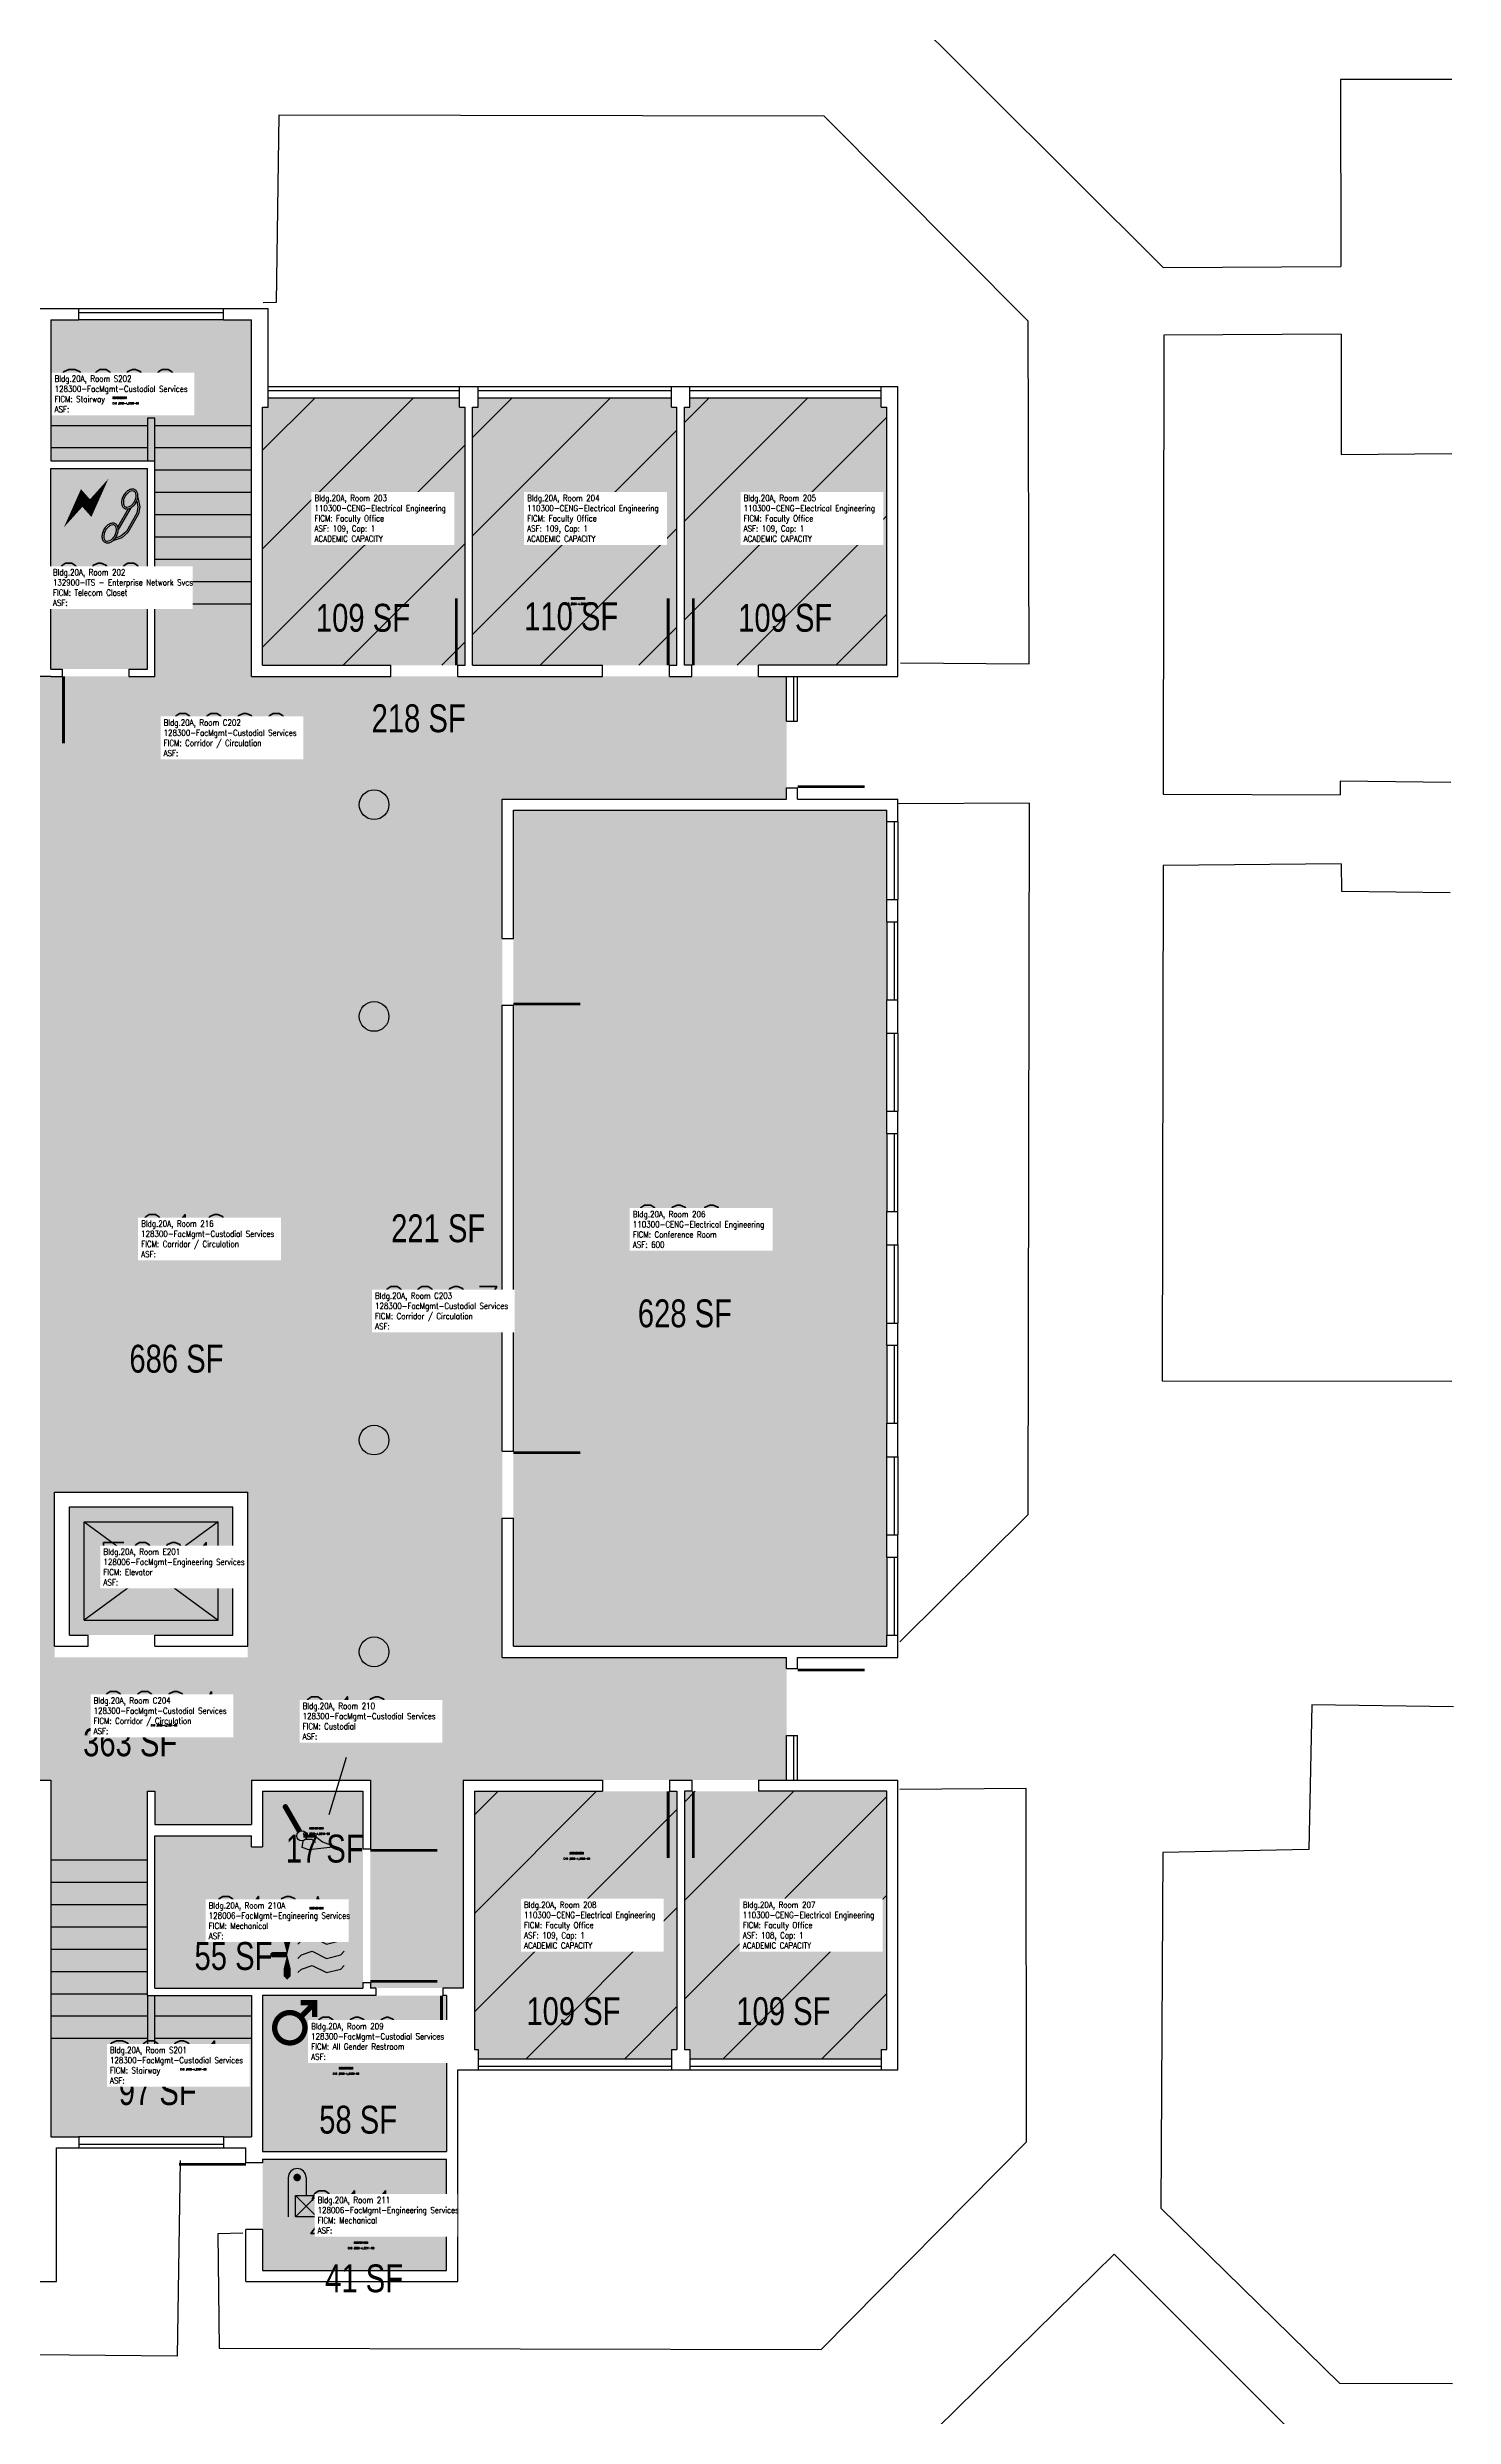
# Model space of a CAD drawing. Header units: inches. Extents: x -221 to 1542, y 0 to 3000.
# Drawn here: x 784 to 1541, y 1061 to 2337 of the extents above; entities that cross this region are included whole.
import ezdxf
from ezdxf.enums import TextEntityAlignment as Align

# ---------------------------------------------------------------- set-up
doc = ezdxf.new("R2010")
doc.units = ezdxf.units.IN
doc.header["$LTSCALE"] = 100
doc.header["$MEASUREMENT"] = 0
doc.layers.get('0').update_dxf_attribs({"linetype": 'CONTINUOUS'})
for name, color, linetype in [('A-COLS', 5, 'CONTINUOUS'), ('A-DOOR', 2, 'CONTINUOUS'), ('A-FLOR', 3, 'CONTINUOUS'), ('A-GLAZ', 1, 'CONTINUOUS'), ('A-GLAZ-SILL', 2, 'CONTINUOUS'), ('A-IDEN-CNUM', 7, 'CONTINUOUS'), ('A-IDEN-ICON', 4, 'CONTINUOUS'), ('A-IDEN-RNUM', 7, 'CONTINUOUS'), ('A-IDEN-SNUM', 4, 'CONTINUOUS'), ('A-IDEN-VNUM', 4, 'CONTINUOUS'), ('A-SITE', 3, 'CONTINUOUS'), ('A-WALL', 5, 'CONTINUOUS'), ('AREA-TEXT', 3, 'CONTINUOUS'), ('Rooms-Capacity', 4, 'CONTINUOUS'), ('Rooms-Category-Color', 7, 'CONTINUOUS'), ('Rooms-College-Color', 7, 'CONTINUOUS'), ('Rooms-Department-Color', 7, 'CONTINUOUS'), ('Rooms-Division-Color', 7, 'CONTINUOUS'), ('Rooms-Information', 7, 'CONTINUOUS')]:
    doc.layers.add(name, color=color, linetype=linetype)
doc.styles.add('AREA', font='arial.ttf', dxfattribs={"width": 0.75, "height": 24})
doc.styles.add('ROOMSNUMBER', font='TXT.SHX', dxfattribs={"height": 0.03})
doc.styles.add('ROOMVNUMBER', font='simplex.shx', dxfattribs={"width": 0.85})

# ---------------------------------------------------------------- blocks, each defined once
blk = doc.blocks.new('CPMEN')
at = {"const_width": 0.015}
blk.add_lwpolyline([(-0.0575, -0.02, 1), (0.0275, -0.02, 1)], format="xyb", close=True, dxfattribs=at)
for points in [[(0.055, 0.01), (0.055, 0.05), (0.015, 0.05)], [(0.0151, 0.0101), (0.055, 0.05)]]:
    blk.add_lwpolyline(points, dxfattribs=at)
blk = doc.blocks.new('CPMECH')
for p, q in [((0.005, 0.025), (0.015, 0.035)), ((0.015, 0.035), (0.045, 0.045)), ((0.015, -0.005), (0.045, 0.005)), ((0.045, 0.045), (0.085, 0.025)), ((0.045, 0.005), (0.085, -0.015)), ((0.085, 0.025), (0.125, 0.035)), ((0.125, 0.035), (0.135, 0.045)), ((0.125, -0.005), (0.135, 0.005)), ((0.005, -0.015), (0.015, -0.005)), ((0.005, -0.055), (0.015, -0.045)), ((0.015, -0.045), (0.045, -0.035)), ((0.045, -0.035), (0.085, -0.055)), ((0.085, -0.015), (0.125, -0.005)), ((0.085, -0.055), (0.125, -0.045)), ((0.125, -0.045), (0.135, -0.035))]:
    blk.add_line(p, q)
for points in [[(-0.025, -0.005, 0, 0.02, 0), (-0.025, 0.035, 0.02, 0.02, 0), (-0.025, 0.055, 0.02, 0, 0), (-0.025, 0.065, 0, 0, 0)], [(-0.025, -0.005, 0, 0.02, 0), (-0.025, -0.045, 0.02, 0.02, 0), (-0.025, -0.065, 0.02, 0, 0), (-0.025, -0.075, 0, 0, 0)]]:
    blk.add_lwpolyline(points, format="xyseb")
at = {"const_width": 0.0075}
blk.add_lwpolyline([(-0.0682, -0.0069, 1), (-0.0618, -0.0031, 1)], format="xyb", close=True, dxfattribs=at)
at = {"const_width": 0.015}
blk.add_lwpolyline([(-0.025, -0.005), (-0.065, -0.005)], dxfattribs=at)
blk = doc.blocks.new('CPCUST')
for p, q in [((0.0171, -0.0639), (0.02, -0.0466)), ((0.0358, -0.0705), (0.0171, -0.0639)), ((0.0262, -0.0408), (0.0446, -0.0406)), ((0.0297, -0.0341), (0.0376, -0.0302)), ((0.1117, -0.0625), (0.0358, -0.0705)), ((0.0376, -0.0302), (0.0533, -0.0324)), ((0.0446, -0.0406), (0.0543, -0.0505)), ((0.0533, -0.0324), (0.0745, -0.0479)), ((0.0745, -0.0479), (0.1117, -0.0625))]:
    blk.add_line(p, q)
at = {"const_width": 0.015}
blk.add_lwpolyline([(-0.03, 0.05), (0.01, -0.0193)], dxfattribs=at)
at = {"const_width": 0.0075}
blk.add_lwpolyline([(-0.0332, 0.0481, 1), (-0.0268, 0.0519, 1)], format="xyb", close=True, dxfattribs=at)
blk.add_circle((0.0158, -0.0313), 0.0141)
blk = doc.blocks.new('CPELECT')
blk.add_lwpolyline([(0.0623, 0.0629, 0, 0.03, 0), (0.0105, -0.0168, 0.03, 0.03, 0), (-0.0105, 0.0068, 0.03, 0, 0), (-0.0623, -0.0729, 0.03, 0, 0)], format="xyseb")
blk = doc.blocks.new('CPPHONE')
for p, q in [((0.0096, 0.0252), (-0.0196, -0.0252)), ((0.0169, 0.0279), (-0.0182, -0.0329))]:
    blk.add_line(p, q)
for points in [[(0.0288, 0.0786, 0.139889), (0.0216, 0.0804, 0.107118), (0.0122, 0.0781, 0.079812), (0.0039, 0.0722, 0.067459), (-0.0035, 0.0626, 0.067459), (-0.008, 0.0515, 0.079812), (-0.009, 0.0413, 0.107118), (-0.0064, 0.032, 0.139889), (-0.0012, 0.0267, 0.139889), (0.0061, 0.0248, 0.107118), (0.0155, 0.0272, 0.079812), (0.0238, 0.0331, 0.067459), (0.0312, 0.0426, 0.067459), (0.0357, 0.0538, 0.079812), (0.0367, 0.0639, 0.107118), (0.034, 0.0732, 0.139889)], [(0.0263, 0.0743, 0.139889), (0.0218, 0.0754, 0.107118), (0.0144, 0.0736, 0.079812), (0.0074, 0.0686, 0.067459), (0.0008, 0.0601, 0.067459), (-0.0032, 0.0502, 0.079812), (-0.004, 0.0417, 0.107118), (-0.0019, 0.0344, 0.139889), (0.0013, 0.031, 0.139889), (0.0059, 0.0298, 0.107118), (0.0133, 0.0317, 0.079812), (0.0203, 0.0367, 0.067459), (0.0268, 0.0451, 0.067459), (0.0309, 0.055, 0.079812), (0.0317, 0.0636, 0.107118), (0.0296, 0.0709, 0.139889)], [(-0.0262, -0.0167, 0.139889), (-0.0334, -0.0148, 0.107118), (-0.0428, -0.0172, 0.079812), (-0.0511, -0.0231, 0.067459), (-0.0585, -0.0326, 0.067459), (-0.063, -0.0438, 0.079812), (-0.064, -0.0539, 0.107118), (-0.0614, -0.0632, 0.139889), (-0.0562, -0.0686, 0.139889), (-0.0489, -0.0704, 0.107118), (-0.0395, -0.0681, 0.079812), (-0.0312, -0.0622, 0.067459), (-0.0238, -0.0526, 0.067459), (-0.0193, -0.0415, 0.079812), (-0.0183, -0.0313, 0.107118), (-0.021, -0.022, 0.139889)], [(-0.0287, -0.021, 0.139889), (-0.0332, -0.0198, 0.107118), (-0.0406, -0.0217, 0.079812), (-0.0476, -0.0267, 0.067459), (-0.0542, -0.0351, 0.067459), (-0.0582, -0.045, 0.079812), (-0.059, -0.0536, 0.107118), (-0.0569, -0.0609, 0.139889), (-0.0537, -0.0643, 0.139889), (-0.0491, -0.0654, 0.107118), (-0.0417, -0.0636, 0.079812), (-0.0347, -0.0586, 0.067459), (-0.0282, -0.0501, 0.067459), (-0.0241, -0.0402, 0.079812), (-0.0233, -0.0317, 0.107118), (-0.0254, -0.0244, 0.139889)]]:
    blk.add_lwpolyline(points, format="xyb", close=True)
for points in [[(0.0364, 0.0572), (0.0417, 0.0308), (0.0382, 0.0108), (0.0082, -0.0411), (-0.0083, -0.0558), (-0.0338, -0.0645)], [(0.0334, 0.047), (0.0366, 0.0307), (0.0334, 0.0126), (0.0043, -0.0379), (-0.0109, -0.0514), (-0.0265, -0.0567)]]:
    blk.add_lwpolyline(points)
blk = doc.blocks.new('CPELEV')
for p, q in [((-0.035, 0.03), (-0.035, -0.08)), ((0.015, 0.03), (0.015, -0.02)), ((0.045, -0.08), (-0.015, -0.02)), ((-0.015, -0.08), (0.045, -0.02)), ((-0.015, -0.02), (0.045, -0.02)), ((-0.015, -0.08), (-0.015, -0.02)), ((0.045, -0.02), (0.045, -0.08)), ((0.045, -0.08), (-0.015, -0.08))]:
    blk.add_line(p, q)
at = {"const_width": 0.0106}
blk.add_lwpolyline([(-0.0153, 0.03, 1), (-0.0047, 0.03, 1)], format="xyb", close=True, dxfattribs=at)
blk.add_arc((-0.01, 0.03), 0.025, 0, 180)

msp = doc.modelspace()

# ---------------------------------------------------------------- hatches: boundary and pattern name
at = {"layer": 'Rooms-Capacity'}
h = msp.add_hatch(dxfattribs=at)
h.set_pattern_fill('ANSI31', color=256, scale=300, style=0)
h.paths.add_polyline_path([(1006, 2143), (1009, 2143), (1009, 2004), (900, 2004), (900, 2143), (903, 2143), (903, 2148), (1006, 2148)])
h = msp.add_hatch(dxfattribs=at)
h.set_pattern_fill('ANSI31', color=256, scale=300, style=0)
h.paths.add_polyline_path([(1120, 2143), (1123, 2143), (1123, 2004), (1013, 2004), (1013, 2143), (1016, 2143), (1016, 2148), (1120, 2148)])
h = msp.add_hatch(dxfattribs=at)
h.set_pattern_fill('ANSI31', color=256, scale=300, style=0)
h.paths.add_polyline_path([(1233, 2143), (1236, 2143), (1236, 2004), (1127, 2004), (1127, 2143), (1130, 2143), (1130, 2148), (1233, 2148)])
h = msp.add_hatch(dxfattribs=at)
h.set_pattern_fill('ANSI31', color=256, scale=300, style=0)
h.paths.add_polyline_path([(1123, 1259), (1120, 1259), (1120, 1254), (1016, 1254), (1016, 1259), (1014, 1259), (1014, 1398), (1123, 1398)])
h = msp.add_hatch(dxfattribs=at)
h.set_pattern_fill('ANSI31', color=256, scale=300, style=0)
h.paths.add_polyline_path([(1236, 1259), (1233, 1259), (1233, 1254), (1130, 1254), (1130, 1259), (1127, 1259), (1127, 1398), (1236, 1398)])
at = {"layer": 'Rooms-Category-Color', "true_color": 0xadadad}
for points in [[(786, 2114), (842, 2114), (842, 2022), (894, 2022), (894, 2190), (786, 2190)], [(786, 2110), (838, 2110), (838, 2002), (786, 2002)], [(786, 1998), (842, 1998), (842, 2022), (894, 2022), (894, 1998), (1182, 1998), (1182, 1932), (726, 1932), (726, 1998)], [(726, 1932), (960, 1932), (960, 1470), (892, 1470), (892, 1559), (788, 1559), (788, 1470), (726, 1470)], [(960, 1932), (960, 1470), (1029, 1470), (1029, 1932)], [(884, 1551), (884, 1482), (796, 1482), (796, 1551)], [(498, 1404), (786, 1404), (786, 1398), (842, 1398), (842, 1380), (894, 1380), (894, 1404), (958, 1404), (958, 1292), (1008, 1292), (1008, 1404), (1182, 1404), (1182, 1470), (498, 1470)], [(786, 1212), (894, 1212), (894, 1288), (838, 1288), (838, 1398), (786, 1398)], [(900, 1352), (900, 1398), (954, 1398), (954, 1352)], [(842, 1292), (842, 1374), (894, 1374), (894, 1368), (900, 1368), (900, 1352), (954, 1352), (954, 1292)], [(999, 1288), (999, 1204), (900, 1204), (900, 1288)], [(999, 1200), (999, 1140), (900, 1140), (900, 1200)]]:
    msp.add_hatch(color=253, dxfattribs=at).paths.add_polyline_path(points)
at = {"layer": 'Rooms-Category-Color', "true_color": 0xfa9ba3}
for points in [[(1006, 2143), (1009, 2143), (1009, 2004), (900, 2004), (900, 2143), (903, 2143), (903, 2148), (1006, 2148)], [(1120, 2143), (1123, 2143), (1123, 2004), (1013, 2004), (1013, 2143), (1016, 2143), (1016, 2148), (1120, 2148)], [(1233, 2143), (1236, 2143), (1236, 2004), (1127, 2004), (1127, 2143), (1130, 2143), (1130, 2148), (1233, 2148)], [(1236, 1926), (1236, 1476), (1035, 1476), (1035, 1926)], [(1123, 1259), (1120, 1259), (1120, 1254), (1016, 1254), (1016, 1259), (1014, 1259), (1014, 1398), (1123, 1398)], [(1236, 1259), (1233, 1259), (1233, 1254), (1130, 1254), (1130, 1259), (1127, 1259), (1127, 1398), (1236, 1398)]]:
    msp.add_hatch(color=241, dxfattribs=at).paths.add_polyline_path(points)
at = {"layer": 'Rooms-College-Color', "true_color": 0xadadad}
for points in [[(786, 2114), (842, 2114), (842, 2022), (894, 2022), (894, 2190), (786, 2190)], [(786, 2110), (838, 2110), (838, 2002), (786, 2002)], [(786, 1998), (842, 1998), (842, 2022), (894, 2022), (894, 1998), (1182, 1998), (1182, 1932), (726, 1932), (726, 1998)], [(726, 1932), (960, 1932), (960, 1470), (892, 1470), (892, 1559), (788, 1559), (788, 1470), (726, 1470)], [(960, 1932), (960, 1470), (1029, 1470), (1029, 1932)], [(884, 1551), (884, 1482), (796, 1482), (796, 1551)], [(498, 1404), (786, 1404), (786, 1398), (842, 1398), (842, 1380), (894, 1380), (894, 1404), (958, 1404), (958, 1292), (1008, 1292), (1008, 1404), (1182, 1404), (1182, 1470), (498, 1470)], [(786, 1212), (894, 1212), (894, 1288), (838, 1288), (838, 1398), (786, 1398)], [(900, 1352), (900, 1398), (954, 1398), (954, 1352)], [(842, 1292), (842, 1374), (894, 1374), (894, 1368), (900, 1368), (900, 1352), (954, 1352), (954, 1292)], [(999, 1288), (999, 1204), (900, 1204), (900, 1288)], [(999, 1200), (999, 1140), (900, 1140), (900, 1200)]]:
    msp.add_hatch(color=253, dxfattribs=at).paths.add_polyline_path(points)
at = {"layer": 'Rooms-College-Color', "true_color": 0x99d7b2}
for points in [[(1006, 2143), (1009, 2143), (1009, 2004), (900, 2004), (900, 2143), (903, 2143), (903, 2148), (1006, 2148)], [(1120, 2143), (1123, 2143), (1123, 2004), (1013, 2004), (1013, 2143), (1016, 2143), (1016, 2148), (1120, 2148)], [(1233, 2143), (1236, 2143), (1236, 2004), (1127, 2004), (1127, 2143), (1130, 2143), (1130, 2148), (1233, 2148)], [(1236, 1926), (1236, 1476), (1035, 1476), (1035, 1926)], [(1123, 1259), (1120, 1259), (1120, 1254), (1016, 1254), (1016, 1259), (1014, 1259), (1014, 1398), (1123, 1398)], [(1236, 1259), (1233, 1259), (1233, 1254), (1130, 1254), (1130, 1259), (1127, 1259), (1127, 1398), (1236, 1398)]]:
    msp.add_hatch(color=253, dxfattribs=at).paths.add_polyline_path(points)
at = {"layer": 'Rooms-Department-Color', "true_color": 0xacacac}
for points in [[(786, 2114), (842, 2114), (842, 2022), (894, 2022), (894, 2190), (786, 2190)], [(786, 2110), (838, 2110), (838, 2002), (786, 2002)], [(786, 1998), (842, 1998), (842, 2022), (894, 2022), (894, 1998), (1182, 1998), (1182, 1932), (726, 1932), (726, 1998)], [(726, 1932), (960, 1932), (960, 1470), (892, 1470), (892, 1559), (788, 1559), (788, 1470), (726, 1470)], [(960, 1932), (960, 1470), (1029, 1470), (1029, 1932)], [(884, 1551), (884, 1482), (796, 1482), (796, 1551)], [(498, 1404), (786, 1404), (786, 1398), (842, 1398), (842, 1380), (894, 1380), (894, 1404), (958, 1404), (958, 1292), (1008, 1292), (1008, 1404), (1182, 1404), (1182, 1470), (498, 1470)], [(786, 1212), (894, 1212), (894, 1288), (838, 1288), (838, 1398), (786, 1398)], [(900, 1352), (900, 1398), (954, 1398), (954, 1352)], [(842, 1292), (842, 1374), (894, 1374), (894, 1368), (900, 1368), (900, 1352), (954, 1352), (954, 1292)], [(999, 1288), (999, 1204), (900, 1204), (900, 1288)], [(999, 1200), (999, 1140), (900, 1140), (900, 1200)]]:
    msp.add_hatch(color=253, dxfattribs=at).paths.add_polyline_path(points)
at = {"layer": 'Rooms-Department-Color', "true_color": 0x99d7b2}
for points in [[(1006, 2143), (1009, 2143), (1009, 2004), (900, 2004), (900, 2143), (903, 2143), (903, 2148), (1006, 2148)], [(1120, 2143), (1123, 2143), (1123, 2004), (1013, 2004), (1013, 2143), (1016, 2143), (1016, 2148), (1120, 2148)], [(1233, 2143), (1236, 2143), (1236, 2004), (1127, 2004), (1127, 2143), (1130, 2143), (1130, 2148), (1233, 2148)], [(1236, 1926), (1236, 1476), (1035, 1476), (1035, 1926)], [(1123, 1259), (1120, 1259), (1120, 1254), (1016, 1254), (1016, 1259), (1014, 1259), (1014, 1398), (1123, 1398)], [(1236, 1259), (1233, 1259), (1233, 1254), (1130, 1254), (1130, 1259), (1127, 1259), (1127, 1398), (1236, 1398)]]:
    msp.add_hatch(color=253, dxfattribs=at).paths.add_polyline_path(points)
at = {"layer": 'Rooms-Division-Color', "true_color": 0xadadad}
for points in [[(786, 2114), (842, 2114), (842, 2022), (894, 2022), (894, 2190), (786, 2190)], [(786, 2110), (838, 2110), (838, 2002), (786, 2002)], [(786, 1998), (842, 1998), (842, 2022), (894, 2022), (894, 1998), (1182, 1998), (1182, 1932), (726, 1932), (726, 1998)], [(726, 1932), (960, 1932), (960, 1470), (892, 1470), (892, 1559), (788, 1559), (788, 1470), (726, 1470)], [(960, 1932), (960, 1470), (1029, 1470), (1029, 1932)], [(884, 1551), (884, 1482), (796, 1482), (796, 1551)], [(498, 1404), (786, 1404), (786, 1398), (842, 1398), (842, 1380), (894, 1380), (894, 1404), (958, 1404), (958, 1292), (1008, 1292), (1008, 1404), (1182, 1404), (1182, 1470), (498, 1470)], [(786, 1212), (894, 1212), (894, 1288), (838, 1288), (838, 1398), (786, 1398)], [(900, 1352), (900, 1398), (954, 1398), (954, 1352)], [(842, 1292), (842, 1374), (894, 1374), (894, 1368), (900, 1368), (900, 1352), (954, 1352), (954, 1292)], [(999, 1288), (999, 1204), (900, 1204), (900, 1288)], [(999, 1200), (999, 1140), (900, 1140), (900, 1200)]]:
    msp.add_hatch(color=253, dxfattribs=at).paths.add_polyline_path(points)
at = {"layer": 'Rooms-Division-Color', "true_color": 0x99d7b2}
for points in [[(1006, 2143), (1009, 2143), (1009, 2004), (900, 2004), (900, 2143), (903, 2143), (903, 2148), (1006, 2148)], [(1120, 2143), (1123, 2143), (1123, 2004), (1013, 2004), (1013, 2143), (1016, 2143), (1016, 2148), (1120, 2148)], [(1233, 2143), (1236, 2143), (1236, 2004), (1127, 2004), (1127, 2143), (1130, 2143), (1130, 2148), (1233, 2148)], [(1236, 1926), (1236, 1476), (1035, 1476), (1035, 1926)], [(1123, 1259), (1120, 1259), (1120, 1254), (1016, 1254), (1016, 1259), (1014, 1259), (1014, 1398), (1123, 1398)], [(1236, 1259), (1233, 1259), (1233, 1254), (1130, 1254), (1130, 1259), (1127, 1259), (1127, 1398), (1236, 1398)]]:
    msp.add_hatch(color=253, dxfattribs=at).paths.add_polyline_path(points)

# ---------------------------------------------------------------- linework, layer by layer
at = {"layer": 'A-COLS'}
for centre in [(960, 1929), (960, 1815), (960, 1587), (960, 1473)]:
    msp.add_circle(centre, 8, dxfattribs=at)
at = {"layer": 'A-DOOR'}
for points in [[(1004.3, 2004, 1.5, 1.5, 0), (1004.3, 2040, 0, 0, 0), (1003.5, 2040, 0, 0, 0.414214), (969, 2002.5, 0, 0, 0.414214)], [(1118.3, 2004, 1.5, 1.5, 0), (1118.3, 2040, 0, 0, 0), (1117.5, 2040, 0, 0, 0.414214), (1083, 2002.5, 0, 0, 0.414214)], [(1131.8, 2004, 1.5, 1.5, 0), (1131.8, 2040, 0, 0, 0), (1132.5, 2040, 0, 0, -0.414214), (1167, 2002.5, 0, 0, -0.414214)], [(792.8, 1998, 1.5, 1.5, 0), (792.8, 1962, 0, 0, 0), (793.5, 1962, 0, 0, 0.414214), (828, 1999.5, 0, 0, 0.414214)], [(1188, 1938.7, 1.5, 1.5, 0), (1224, 1938.7, 0, 0, 0), (1224, 1939.5, 0, 0, 0.414214), (1186.5, 1974, 0, 0, 0.414214)], [(1035, 1821.7, 1.5, 1.5, 0), (1071, 1821.7, 0, 0, 0), (1071, 1822.5, 0, 0, 0.414214), (1033.5, 1857, 0, 0, 0.414214)], [(1035, 1580.2, 1.5, 1.5, 0), (1071, 1580.2, 0, 0, 0), (1071, 1579.5, 0, 0, -0.414214), (1033.5, 1545, 0, 0, -0.414214)], [(1188, 1463.2, 1.5, 1.5, 0), (1224, 1463.2, 0, 0, 0), (1224, 1462.5, 0, 0, -0.414214), (1186.5, 1428, 0, 0, -0.414214)], [(1118.3, 1398, 1.5, 1.5, 0), (1118.3, 1362, 0, 0, 0), (1117.5, 1362, 0, 0, -0.414214), (1083, 1399.5, 0, 0, -0.414214)], [(1131.8, 1398, 1.5, 1.5, 0), (1131.8, 1362, 0, 0, 0), (1132.5, 1362, 0, 0, 0.414214), (1167, 1399.5, 0, 0, 0.414214)], [(958, 1366.2, 1.5, 1.5, 0), (994, 1366.2, 0, 0, 0), (994, 1365.5, 0, 0, -0.414214), (956.5, 1331, 0, 0, -0.414214)], [(958, 1295.7, 1.5, 1.5, 0), (994, 1295.7, 0, 0, 0), (994, 1296.5, 0, 0, 0.414214), (956.5, 1331, 0, 0, 0.414214)], [(996.3, 1288, 1.5, 1.5, 0), (996.3, 1252, 0, 0, 0), (995.5, 1252, 0, 0, -0.414214), (961, 1289.5, 0, 0, -0.414214)], [(891, 1197.2, 1.5, 1.5, 0), (855, 1197.2, 0, 0, 0), (855, 1196.5, 0, 0, 0.414214), (892.5, 1162, 0, 0, 0.414214)]]:
    msp.add_lwpolyline(points, format="xyseb", dxfattribs=at)
at = {"layer": 'A-FLOR'}
for p, q in [((838, 2133), (786, 2133)), ((842, 2137), (838, 2137)), ((838, 2137), (838, 2114)), ((842, 2114), (842, 2137)), ((894, 2133), (842, 2133)), ((838, 2121), (786, 2121)), ((894, 2121), (842, 2121)), ((894, 2109), (842, 2109)), ((894, 2097), (842, 2097)), ((894, 2085), (842, 2085)), ((894, 2073), (842, 2073)), ((894, 2061), (842, 2061)), ((894, 2049), (842, 2049)), ((894, 2037), (842, 2037)), ((804, 1490), (804, 1543)), ((804, 1543), (876, 1543)), ((876, 1543), (804, 1490)), ((804, 1543), (876, 1490)), ((876, 1490), (876, 1543)), ((804, 1490), (876, 1490)), ((786, 1361), (838, 1361)), ((786, 1349), (838, 1349)), ((786, 1337), (838, 1337)), ((786, 1325), (838, 1325)), ((786, 1313), (838, 1313)), ((786, 1301), (838, 1301)), ((786, 1289), (838, 1289)), ((786, 1277), (838, 1277)), ((838, 1288), (838, 1261)), ((842, 1261), (842, 1288)), ((842, 1277), (894, 1277)), ((786, 1265), (838, 1265)), ((842, 1265), (894, 1265)), ((838, 1261), (842, 1261))]:
    msp.add_line(p, q, dxfattribs=at)
at = {"layer": 'A-GLAZ'}
for p, q in [((801, 2194), (879, 2194)), ((903, 2152), (1006, 2152)), ((1016, 2152), (1120, 2152)), ((1130, 2152), (1233, 2152)), ((1186, 1974), (1186, 1998)), ((1240, 1920), (1240, 1878)), ((1240, 1866), (1240, 1824)), ((1240, 1806), (1240, 1764)), ((1240, 1752), (1240, 1710)), ((1240, 1692), (1240, 1650)), ((1240, 1638), (1240, 1596)), ((1240, 1578), (1240, 1536)), ((1240, 1524), (1240, 1482)), ((1186, 1404), (1186, 1428)), ((1016, 1250), (1120, 1250)), ((1130, 1250), (1233, 1250)), ((801, 1208), (879, 1208))]:
    msp.add_line(p, q, dxfattribs=at)
at = {"layer": 'A-GLAZ-SILL'}
for p, q in [((801, 2196), (879, 2196)), ((879, 2190), (801, 2190)), ((903, 2154), (1006, 2154)), ((903, 2148), (1006, 2148)), ((1016, 2154), (1120, 2154)), ((1016, 2148), (1120, 2148)), ((1130, 2154), (1233, 2154)), ((1130, 2148), (1233, 2148)), ((1182, 1974), (1182, 1998)), ((1188, 1974), (1188, 1998)), ((1236, 1878), (1236, 1920)), ((1242, 1920), (1242, 1878)), ((1236, 1866), (1236, 1824)), ((1242, 1824), (1242, 1866)), ((1236, 1764), (1236, 1806)), ((1242, 1806), (1242, 1764)), ((1236, 1752), (1236, 1710)), ((1242, 1710), (1242, 1752)), ((1236, 1650), (1236, 1692)), ((1242, 1692), (1242, 1650)), ((1236, 1638), (1236, 1596)), ((1242, 1596), (1242, 1638)), ((1236, 1536), (1236, 1578)), ((1242, 1578), (1242, 1536)), ((1236, 1524), (1236, 1482)), ((1242, 1482), (1242, 1524)), ((1182, 1404), (1182, 1428)), ((1188, 1404), (1188, 1428)), ((1016, 1254), (1120, 1254)), ((1130, 1254), (1233, 1254)), ((1016, 1248), (1120, 1248)), ((1130, 1248), (1233, 1248)), ((879, 1212), (801, 1212)), ((801, 1206), (879, 1206))]:
    msp.add_line(p, q, dxfattribs=at)
at = {"layer": 'A-IDEN-VNUM'}
msp.add_line((944.9, 1416.1), (935.6, 1385.3), dxfattribs=at)
at = {"layer": 'A-SITE'}
for p, q in [((1230.9, 2371.6), (1384.7, 2218.1)), ((1540.2, 2319.4), (1480.2, 2319.4)), ((1480.2, 2319.4), (1480.4, 2218.6)), ((908.7, 2300.2), (907.3, 2199.3)), ((1202.3, 2299.6), (908.7, 2300.2)), ((1312.1, 2189.2), (1202.3, 2299.6)), ((1384.7, 2218.1), (1480.4, 2218.6)), ((907.3, 2199.3), (900.3, 2199.2)), ((1312.6, 2004.8), (1312.1, 2189.2)), ((1385.1, 2181.8), (1384.7, 1934.6)), ((1480.5, 2182.2), (1385.1, 2181.8)), ((1480.5, 2182.2), (1480.6, 2117.5)), ((1480.6, 2117.5), (1540.1, 2118)), ((1243.3, 2005.4), (1312.6, 2004.8)), ((1539.6, 1940.9), (1480, 1941.6)), ((1480, 1941.6), (1480.1, 1934.3)), ((1312.8, 1929.8), (1241.9, 1929.4)), ((1312.1, 1546.9), (1312.8, 1929.8)), ((1384.7, 1934.6), (1480.1, 1934.3)), ((1384.7, 1896.2), (1384.3, 1618.9)), ((1480.5, 1897.1), (1384.7, 1896.2)), ((1480.5, 1897.1), (1480.7, 1882.5)), ((1480.7, 1882.5), (1539.2, 1881.8)), ((1384.3, 1618.9), (1540.2, 1618.7)), ((1243, 1478.3), (1312.1, 1546.9)), ((1464.7, 1444.5), (1463.2, 1366.7)), ((1541.1, 1443.4), (1464.7, 1444.5)), ((1311, 1399.4), (1243, 1398.9)), ((1311.2, 1209.3), (1311, 1399.4)), ((1384.6, 1365), (1383.5, 1173.5)), ((1463.2, 1366.7), (1384.6, 1365)), ((855.6, 1199.3), (854, 1093.9)), ((1200.6, 1097.4), (1311.2, 1209.3)), ((1383.5, 1173.5), (1479.7, 1079.4)), ((889.4, 1160.1), (875.8, 1159.7)), ((875.8, 1159.7), (876.6, 1098.2)), ((1358.3, 1148.8), (1230.6, 1023.3)), ((1464.5, 1042.8), (1358.3, 1148.8)), ((854, 1093.9), (441.3, 1097.9)), ((876.6, 1098.2), (1200.6, 1097.4)), ((1479.7, 1079.4), (1540.5, 1079.1))]:
    msp.add_line(p, q, dxfattribs=at)
at = {"layer": 'A-WALL'}
for p, q in [((777, 2196), (801, 2196)), ((801, 2190), (801, 2196)), ((879, 2190), (879, 2196)), ((879, 2196), (903, 2196)), ((903, 2143), (903, 2196)), ((786, 2190), (801, 2190)), ((786, 2190), (786, 2114)), ((879, 2190), (894, 2190)), ((894, 1998), (894, 2190)), ((900, 2004), (900, 2143)), ((900, 2143), (903, 2143)), ((1006, 2143), (1006, 2154)), ((1006, 2154), (1016, 2154)), ((1006, 2143), (1009, 2143)), ((1009, 2004), (1009, 2143)), ((1013, 2143), (1016, 2143)), ((1013, 2004), (1013, 2143)), ((1016, 2143), (1016, 2154)), ((1120, 2143), (1120, 2154)), ((1120, 2154), (1130, 2154)), ((1120, 2143), (1123, 2143)), ((1123, 2004), (1123, 2143)), ((1127, 2143), (1130, 2143)), ((1127, 2004), (1127, 2143)), ((1130, 2143), (1130, 2154)), ((1233, 2143), (1233, 2154)), ((1233, 2154), (1242, 2154)), ((1233, 2143), (1236, 2143)), ((1236, 2004), (1236, 2143)), ((1242, 1998), (1242, 2154)), ((786, 2114), (842, 2114)), ((786, 2110), (838, 2110)), ((786, 2002), (786, 2110)), ((838, 2002), (838, 2110)), ((842, 1998), (842, 2114)), ((900, 2004), (969, 2004)), ((969, 1998), (969, 2004)), ((1005, 1998), (1005, 2004)), ((1005, 2004), (1009, 2004)), ((1013, 2004), (1083, 2004)), ((1083, 1998), (1083, 2004)), ((1119, 1998), (1119, 2004)), ((1119, 2004), (1123, 2004)), ((1131, 2004), (1127, 2004)), ((1131, 1998), (1131, 2004)), ((1236, 2004), (1167, 2004)), ((1167, 1998), (1167, 2004)), ((786, 1998), (711, 1998)), ((786, 2002), (792, 2002)), ((786, 1998), (792, 1998)), ((792, 2002), (792, 1998)), ((828, 2002), (828, 1998)), ((828, 2002), (838, 2002)), ((828, 1998), (842, 1998)), ((894, 1998), (969, 1998)), ((1005, 1998), (1083, 1998)), ((1119, 1998), (1131, 1998)), ((1167, 1998), (1242, 1998)), ((1182, 1974), (1188, 1974)), ((1029, 1932), (1182, 1932)), ((1029, 1857), (1029, 1932)), ((1035, 1926), (1236, 1926)), ((1035, 1857), (1035, 1926)), ((1182, 1932), (1182, 1938)), ((1182, 1938), (1188, 1938)), ((1188, 1932), (1188, 1938)), ((1188, 1932), (1242, 1932)), ((1236, 1920), (1236, 1926)), ((1242, 1920), (1242, 1932)), ((1236, 1920), (1242, 1920)), ((1236, 1878), (1242, 1878)), ((1236, 1866), (1236, 1878)), ((1242, 1866), (1242, 1878)), ((1236, 1866), (1242, 1866)), ((1029, 1857), (1035, 1857)), ((1236, 1824), (1242, 1824)), ((1236, 1806), (1236, 1824)), ((1242, 1806), (1242, 1824)), ((1029, 1821), (1035, 1821)), ((1029, 1581), (1029, 1821)), ((1035, 1581), (1035, 1821)), ((1236, 1806), (1242, 1806)), ((1236, 1764), (1242, 1764)), ((1236, 1752), (1236, 1764)), ((1242, 1752), (1242, 1764)), ((1236, 1752), (1242, 1752)), ((1236, 1710), (1242, 1710)), ((1236, 1692), (1236, 1710)), ((1242, 1692), (1242, 1710)), ((1236, 1692), (1242, 1692)), ((1236, 1650), (1242, 1650)), ((1236, 1638), (1236, 1650)), ((1242, 1638), (1242, 1650)), ((1236, 1638), (1242, 1638)), ((1236, 1596), (1242, 1596)), ((1236, 1578), (1236, 1596)), ((1242, 1578), (1242, 1596)), ((1029, 1581), (1035, 1581)), ((1236, 1578), (1242, 1578)), ((788, 1559), (892, 1559)), ((788, 1476), (788, 1559)), ((892, 1476), (892, 1559)), ((796, 1551), (884, 1551)), ((796, 1482), (796, 1551)), ((884, 1482), (884, 1551)), ((1029, 1470), (1029, 1545)), ((1029, 1545), (1035, 1545)), ((1035, 1476), (1035, 1545)), ((1236, 1536), (1242, 1536)), ((1236, 1524), (1236, 1536)), ((1242, 1524), (1242, 1536)), ((1236, 1524), (1242, 1524)), ((796, 1482), (806, 1482)), ((806, 1476), (806, 1482)), ((842, 1476), (842, 1482)), ((842, 1482), (884, 1482)), ((1236, 1476), (1236, 1482)), ((1236, 1482), (1242, 1482)), ((1242, 1470), (1242, 1482)), ((788, 1476), (806, 1476)), ((842, 1476), (892, 1476)), ((1029, 1470), (1182, 1470)), ((1035, 1476), (1236, 1476)), ((1182, 1464), (1182, 1470)), ((1188, 1464), (1188, 1470)), ((1188, 1470), (1242, 1470)), ((1182, 1464), (1188, 1464)), ((1182, 1428), (1188, 1428)), ((710, 1404), (786, 1404)), ((786, 1404), (786, 1212)), ((894, 1404), (958, 1404)), ((894, 1404), (894, 1380)), ((958, 1404), (958, 1367)), ((1008, 1404), (1008, 1292)), ((1008, 1404), (1083, 1404)), ((1083, 1404), (1083, 1398)), ((1119, 1404), (1119, 1398)), ((1119, 1404), (1131, 1404)), ((1131, 1404), (1131, 1398)), ((1167, 1404), (1167, 1398)), ((1167, 1404), (1242, 1404)), ((1242, 1248), (1242, 1404)), ((838, 1288), (838, 1398)), ((838, 1398), (842, 1398)), ((842, 1398), (842, 1380)), ((900, 1398), (900, 1368)), ((900, 1398), (954, 1398)), ((954, 1398), (954, 1367)), ((1014, 1398), (1014, 1259)), ((1014, 1398), (1083, 1398)), ((1119, 1398), (1123, 1398)), ((1123, 1398), (1123, 1259)), ((1127, 1398), (1127, 1259)), ((1131, 1398), (1127, 1398)), ((1236, 1398), (1167, 1398)), ((1236, 1259), (1236, 1398)), ((842, 1380), (894, 1380)), ((842, 1374), (894, 1374)), ((842, 1292), (842, 1374)), ((894, 1368), (894, 1374)), ((894, 1368), (900, 1368)), ((954, 1367), (958, 1367)), ((842, 1292), (954, 1292)), ((954, 1295), (958, 1295)), ((954, 1295), (954, 1292)), ((958, 1295), (958, 1292)), ((961, 1292), (958, 1292)), ((961, 1292), (961, 1288)), ((1008, 1292), (997, 1292)), ((997, 1292), (997, 1288)), ((838, 1288), (894, 1288)), ((894, 1288), (894, 1212)), ((900, 1288), (900, 1204)), ((961, 1288), (900, 1288)), ((999, 1288), (997, 1288)), ((999, 1288), (999, 1204)), ((1014, 1259), (1016, 1259)), ((1016, 1259), (1016, 1248)), ((1120, 1259), (1120, 1248)), ((1120, 1259), (1123, 1259)), ((1127, 1259), (1130, 1259)), ((1130, 1259), (1130, 1248)), ((1233, 1259), (1236, 1259)), ((1233, 1259), (1233, 1248)), ((1005, 1248), (1016, 1248)), ((1005, 1134), (1005, 1248)), ((1120, 1248), (1130, 1248)), ((1233, 1248), (1242, 1248)), ((786, 1212), (801, 1212)), ((801, 1212), (801, 1206)), ((879, 1212), (879, 1206)), ((879, 1212), (894, 1212)), ((789, 1206), (801, 1206)), ((789, 1134), (789, 1206)), ((879, 1206), (891, 1206)), ((891, 1198), (891, 1206)), ((900, 1204), (999, 1204)), ((900, 1200), (999, 1200)), ((900, 1200), (900, 1198)), ((999, 1140), (999, 1200)), ((900, 1198), (891, 1198)), ((900, 1162), (891, 1162)), ((891, 1134), (891, 1162)), ((900, 1162), (900, 1140)), ((900, 1140), (999, 1140)), ((675, 1134), (789, 1134)), ((891, 1134), (1005, 1134))]:
    msp.add_line(p, q, dxfattribs=at)

# ---------------------------------------------------------------- block references
at = {"layer": 'A-IDEN-ICON', "xscale": 192, "yscale": 192, "zscale": 192, "rotation": 359.9999999791559}
for name, p in [('CPELECT', (805, 2092.3)), ('CPPHONE', (825.8, 2083.4)), ('CPCUST', (918, 1380)), ('CPMECH', (918, 1310.9)), ('CPMEN', (917.5, 1274.5)), ('CPELEV', (920.5, 1184.3))]:
    msp.add_blockref(name, p, dxfattribs=at)

# ---------------------------------------------------------------- texts
at = {"layer": 'A-IDEN-CNUM', "style": 'ROOMSNUMBER', "width": 0.85}
for s, p in [('CAD #020-A_S202-00', (819.2, 2144.5)), ('CAD #020-A_E201-00', (828.7, 1515.2)), ('CAD #020-A_S201-00', (855.6, 1247.8))]:
    msp.add_text(s, height=1, rotation=360, dxfattribs=at).set_placement(p)
for s, p in [('CAD #020-A_0203-00', (953, 2079)), ('CAD #020-A_0205-00', (1184, 2079)), ('CAD #020-A_0202-00', (815.6, 2042.9)), ('CAD #020-A_0204-00', (1069.8, 2037)), ('CAD #020-A_C202-00', (879.8, 1960.8)), ('CAD #020-A_0216-00', (841, 1699)), ('CAD #020-A_0206-00', (1124, 1699)), ('CAD #020-A_C203-00', (993.5, 1652.3)), ('CAD #020-A_C204-00', (846.9, 1433.4)), ('CAD #020-A_0210-00', (929, 1375)), ('CAD #020-A_0208-00', (1069.1, 1361.6)), ('CAD #020-A_0210-0A', (929, 1332)), ('CAD #020-A_0207-00', (1184, 1317)), ('CAD #020-A_0209-00', (944.9, 1245.9)), ('CAD #020-A_0211-00', (953, 1152))]:
    msp.add_text(s, height=1, rotation=360, dxfattribs=at).set_placement(p, align=Align.MIDDLE)
at = {"layer": 'A-IDEN-RNUM', "style": 'ROOMSNUMBER', "width": 0.85}
for s, p in [('S202-00', (819.2, 2147.5)), ('E201-00', (828.7, 1518.2)), ('S201-00', (855.6, 1250.8))]:
    msp.add_text(s, height=1, rotation=360, dxfattribs=at).set_placement(p)
for s, p in [('0203-00', (953, 2082)), ('0205-00', (1184, 2082)), ('0202-00', (815.6, 2045.9)), ('0204-00', (1069.8, 2040)), ('C202-00', (879.8, 1963.8)), ('0216-00', (841, 1702)), ('0206-00', (1124, 1702)), ('C203-00', (993.5, 1655.3)), ('C204-00', (846.9, 1436.4)), ('0210-00', (929, 1378)), ('0208-00', (1069.1, 1364.6)), ('0210-A0', (929, 1335)), ('0207-00', (1184, 1320)), ('0209-00', (944.9, 1248.9)), ('0211-00', (953, 1155))]:
    msp.add_text(s, height=1, rotation=360, dxfattribs=at).set_placement(p, align=Align.MIDDLE)
at = {"layer": 'A-IDEN-SNUM', "style": 'ROOMSNUMBER', "width": 0.85}
for s, p in [('020AS20200', (819.2, 2147.5)), ('020AE20100', (828.7, 1518.2)), ('020AS20100', (855.6, 1250.8))]:
    msp.add_text(s, height=1, rotation=360, dxfattribs=at).set_placement(p)
for s, p in [('020A020300', (953, 2082)), ('020A020500', (1184, 2082)), ('020A020200', (815.6, 2045.9)), ('020A020400', (1069.8, 2040)), ('020AC20200', (879.8, 1963.8)), ('020A021600', (841, 1702)), ('020A020600', (1124, 1702)), ('020AC20300', (993.5, 1655.3)), ('020AC20400', (846.9, 1436.4)), ('020A021000', (929, 1378)), ('020A020800', (1069.1, 1364.6)), ('020A0210A0', (929, 1335)), ('020A020700', (1184, 1320)), ('020A020900', (944.9, 1248.9)), ('020A021100', (953, 1155))]:
    msp.add_text(s, height=1, rotation=360, dxfattribs=at).set_placement(p, align=Align.MIDDLE)
at = {"layer": 'A-IDEN-VNUM', "style": 'ROOMVNUMBER', "width": 0.85}
for s, p in [('S202', (822.4, 2151.7)), ('203', (953, 2082)), ('204', (1068, 2082)), ('205', (1184, 2082)), ('202', (812.3, 2047.5)), ('C202', (881.7, 1966.6)), ('206', (1124, 1702)), ('216', (857.4, 1696.9)), ('C203', (995.4, 1658.1)), ('E201', (844.1, 1520.3)), ('C204', (844.4, 1440.2)), ('210', (944.8, 1437.3)), ('210A', (904.5, 1329.9)), ('208', (1065.9, 1324.8)), ('207', (1183.6, 1324.8)), ('209', (950.8, 1264.9)), ('S201', (848.1, 1252.1)), ('211', (948.6, 1171.4))]:
    msp.add_text(s, height=23, dxfattribs=at).set_placement(p, align=Align.MIDDLE_CENTER)
at = {"layer": 'AREA-TEXT', "style": 'AREA', "width": 0.75}
for s, p in [('90 SF', (841.4, 2149.5)), ('39 SF', (824, 2048.9)), ('109 SF', (954, 2029.6)), ('110 SF', (1066.1, 2030.4)), ('109 SF', (1181.3, 2029.6)), ('218 SF', (984, 1975.5)), ('221 SF', (994.5, 1701)), ('628 SF', (1127.3, 1655.2)), ('686 SF', (853.6, 1630.8)), ('42 SF', (840, 1516.5)), ('363 SF', (828.7, 1424.3)), ('17 SF', (933.4, 1367.1)), ('55 SF', (884.3, 1309.3)), ('109 SF', (1067.3, 1279.6)), ('109 SF', (1180.3, 1279.6)), ('97 SF', (843.5, 1236.6)), ('58 SF', (951.4, 1221.2)), ('41 SF', (954.6, 1135.8))]:
    msp.add_text(s, height=15, dxfattribs=at).set_placement(p, align=Align.MIDDLE_CENTER)

# ---------------------------------------------------------------- next in the draw order: texts
at = {"layer": 'Rooms-Information', "width": 73.6, "attachment_point": 7, "style": 'ROOMVNUMBER', "bg_fill": 3, "box_fill_scale": 1.5, "bg_fill_color": 256, "bg_fill_true_color": 13158600, "bg_fill_transparency": 0}
for s, insert, char_height in [('Bldg.20A, Room S202^M^J128300-FacMgmt-Custodial Services^M^JFICM: Stairway^M^JASF: ', (788, 2140.2), 3.286), ('Bldg.20A, Room 203^M^J110300-CENG-Electrical Engineering^M^JFICM: Faculty Office^M^JASF: 109, Cap: 1^M^JACADEMIC CAPACITY', (927.9, 2070.5), 3.2857), ('Bldg.20A, Room 204^M^J110300-CENG-Electrical Engineering^M^JFICM: Faculty Office^M^JASF: 109, Cap: 1^M^JACADEMIC CAPACITY', (1042.4, 2070.5), 3.2857), ('Bldg.20A, Room 205^M^J110300-CENG-Electrical Engineering^M^JFICM: Faculty Office^M^JASF: 109, Cap: 1^M^JACADEMIC CAPACITY', (1158.9, 2070.5), 3.2857), ('Bldg.20A, Room 202^M^J132900-ITS - Enterprise Network Svcs^M^JFICM: Telecom Closet^M^JASF: ', (787.1, 2036), 3.286), ('Bldg.20A, Room C202^M^J128300-FacMgmt-Custodial Services^M^JFICM: Corridor / Circulation^M^JASF: ', (846.7, 1955.1), 3.286), ('Bldg.20A, Room 206^M^J110300-CENG-Electrical Engineering^M^JFICM: Conference Room^M^JASF: 600', (1099.3, 1690.5), 3.286), ('Bldg.20A, Room 216^M^J128300-FacMgmt-Custodial Services^M^JFICM: Corridor / Circulation^M^JASF: ', (834.6, 1685.4), 3.286), ('Bldg.20A, Room C203^M^J128300-FacMgmt-Custodial Services^M^JFICM: Corridor / Circulation^M^JASF: ', (960.5, 1646.6), 3.286), ('Bldg.20A, Room E201^M^J128006-FacMgmt-Engineering Services^M^JFICM: Elevator^M^JASF: ', (814.3, 1508.8), 3.286), ('Bldg.20A, Room C204^M^J128300-FacMgmt-Custodial Services^M^JFICM: Corridor / Circulation^M^JASF: ', (809, 1428.7), 3.286), ('Bldg.20A, Room 210^M^J128300-FacMgmt-Custodial Services^M^JFICM: Custodial^M^JASF: ', (921.5, 1425.8), 3.286), ('Bldg.20A, Room 210A^M^J128006-FacMgmt-Engineering Services^M^JFICM: Mechanical^M^JASF: ', (871, 1318.4), 3.286), ('Bldg.20A, Room 208^M^J110300-CENG-Electrical Engineering^M^JFICM: Faculty Office^M^JASF: 109, Cap: 1^M^JACADEMIC CAPACITY', (1040.7, 1313.3), 3.2857), ('Bldg.20A, Room 207^M^J110300-CENG-Electrical Engineering^M^JFICM: Faculty Office^M^JASF: 108, Cap: 1^M^JACADEMIC CAPACITY', (1158.5, 1313.3), 3.2857), ('Bldg.20A, Room 209^M^J128300-FacMgmt-Custodial Services^M^JFICM: All Gender Restroom^M^JASF: ', (926.1, 1253.4), 3.286), ('Bldg.20A, Room S201^M^J128300-FacMgmt-Custodial Services^M^JFICM: Stairway^M^JASF: ', (817.8, 1240.6), 3.286), ('Bldg.20A, Room 211^M^J128006-FacMgmt-Engineering Services^M^JFICM: Mechanical^M^JASF: ', (929.6, 1159.9), 3.286)]:
    msp.add_mtext(s, dxfattribs=dict(at, insert=insert, char_height=char_height))

doc.saveas('drawing.dxf')
